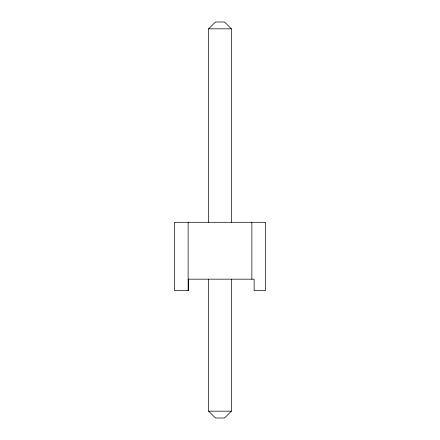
<?xml version="1.0" encoding="UTF-8"?>
<svg xmlns="http://www.w3.org/2000/svg" width="440" height="440" viewBox="0 0 440 440"><rect width="100%" height="100%" fill="white"/><g stroke="black" fill="none" stroke-linecap="round" stroke-linejoin="round"><path stroke-width="0.66" d="M208.621 222.277L208.621 28.826L215.446 22L224.554 22L231.38 28.826L231.38 222.277M231.38 279.175L231.38 411.175L224.554 418L215.446 418L208.621 411.175L208.621 279.175M208.621 28.826L231.38 28.826M188.139 279.175L254.139 279.175L254.139 290.554L265.518 290.554L265.518 222.277L174.482 222.277L174.482 290.554L188.513 290.554L188.513 279.175M208.621 411.175L231.38 411.175M251.862 222.277L251.862 279.175M188.139 222.277L188.139 290.554"/></g></svg>
